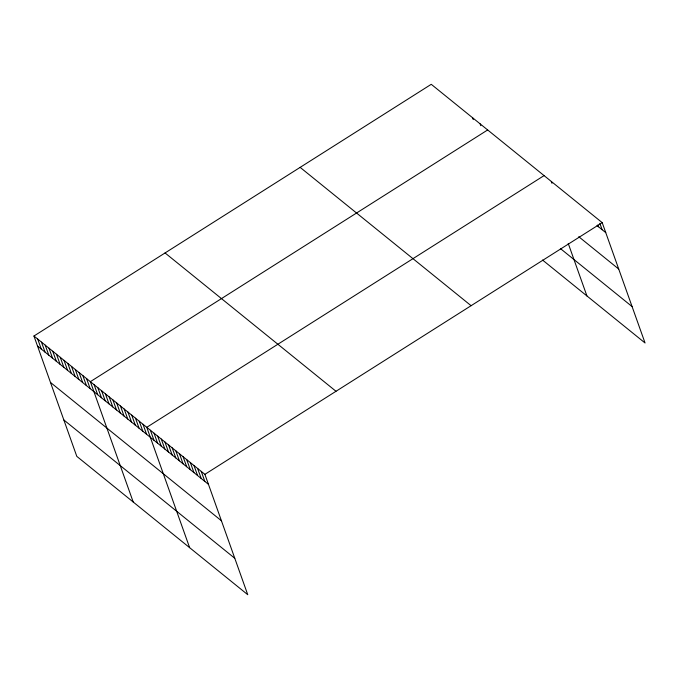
<?xml version="1.0" encoding="UTF-8"?>
<svg xmlns="http://www.w3.org/2000/svg" width="679" height="679" viewBox="0 0 679 679"><rect width="100%" height="100%" fill="white"/><g stroke="black" fill="none" stroke-linecap="round" stroke-linejoin="round"><path stroke-width="1.02" d="M33.95 336.02L204.897 474.341L247.75 594.694L76.803 456.364L33.95 336.02L431.25 84.306L602.197 222.636L645.05 342.98L542.555 260.04M487.666 129.952L90.358 381.666L133.211 502.01M544.074 175.606L146.774 427.312L189.628 547.664M204.897 474.341L602.197 222.636M597.036 225.581L605.761 232.634M578.763 236.716L618.722 269.054M560.421 248.582L632.081 306.568M300.143 167.373L471.09 305.694M165.056 252.953L336.003 391.282M37.515 346.027L208.461 484.348M50.475 382.438L221.422 520.759M63.834 419.953L234.781 558.282M599.863 223.332L602.129 229.697M597.843 224.936L598.496 226.761M551.34 181.48L551.985 183.296M568.238 243.455L586.928 295.951M480.138 123.867L480.791 125.691M472.618 117.781L473.271 119.597M201.264 471.404L204.829 481.411M197.631 468.468L201.196 478.466M193.999 465.531L197.564 475.529M190.366 462.586L193.931 472.592M186.733 459.649L190.298 469.656M183.101 456.712L186.666 466.711M179.468 453.767L183.033 463.774M175.836 450.831L179.4 460.837M172.203 447.894L175.768 457.892M168.57 444.949L172.135 454.955M164.938 442.012L168.502 452.019M161.305 439.075L164.87 449.074M157.672 436.13L161.237 446.137M154.04 433.194L157.604 443.2M150.407 430.257L153.972 440.255M143.014 424.273L146.579 434.271M139.254 421.226L142.811 431.233M135.494 418.188L139.051 428.186M131.734 415.141L135.291 425.147M127.966 412.102L131.531 422.1M124.206 409.055L127.771 419.062M120.446 406.017L124.011 416.015M116.686 402.97L120.251 412.976M112.926 399.923L116.491 409.929M109.166 396.884L112.731 406.891M105.406 393.837L108.971 403.844M101.646 390.798L105.203 400.797M97.886 387.751L101.443 397.758M94.126 384.713L97.683 394.711M86.598 378.627L90.163 388.626M82.838 375.58L86.403 385.587M79.078 372.542L82.643 382.54M75.318 369.495L78.883 379.502M71.558 366.448L75.123 376.455M67.798 363.409L71.363 373.416M64.038 360.362L67.594 370.369M60.278 357.324L63.834 367.322M56.518 354.277L60.075 364.284M52.75 351.238L56.315 361.236M48.99 348.191L52.555 358.198M45.23 345.153L48.795 355.151M41.47 342.106L45.035 352.112M37.71 339.067L41.275 349.065"/></g></svg>
